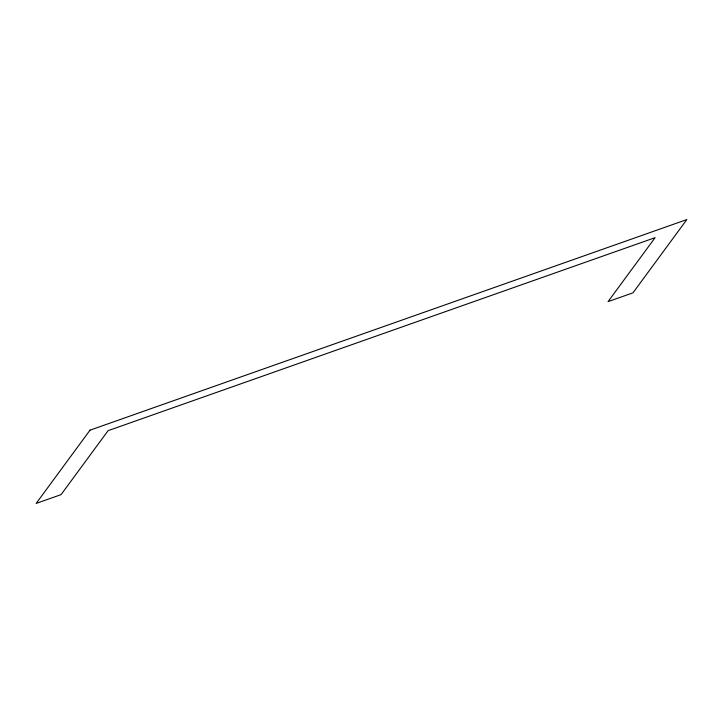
<?xml version="1.0" encoding="UTF-8"?>
<svg xmlns="http://www.w3.org/2000/svg" width="723" height="723" viewBox="0 0 723 723"><rect width="100%" height="100%" fill="white"/><g stroke="black" fill="none" stroke-linecap="round" stroke-linejoin="round"><path stroke-width="1.08" d="M90.013 430.167L36.15 503.434L61.066 494.64L108.088 430.673L655.092 237.668L608.061 301.627L632.986 292.833L686.85 219.566L90.013 430.167"/></g></svg>
